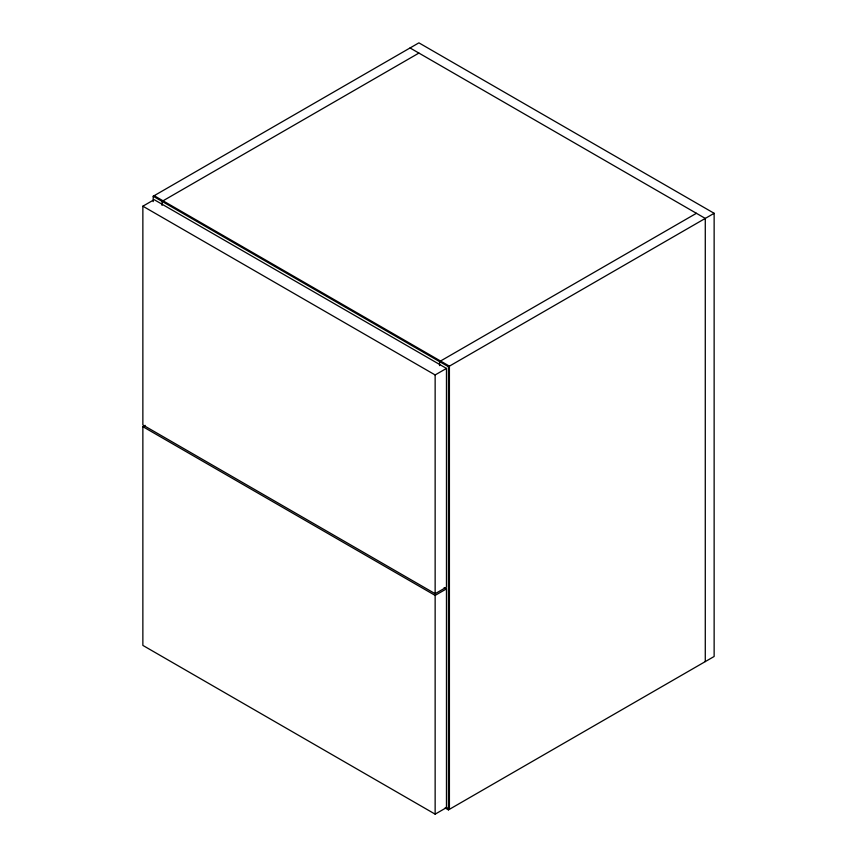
<?xml version="1.0" encoding="UTF-8"?>
<svg xmlns="http://www.w3.org/2000/svg" width="857" height="857" viewBox="0 0 857 857"><rect width="100%" height="100%" fill="white"/><g stroke="black" fill="none" stroke-linecap="round" stroke-linejoin="round"><path stroke-width="1.29" d="M153.199 201.609L153.199 196.253L418.902 42.85L714.138 213.297L714.138 656.483L448.425 809.886L445.104 807.969M142.862 206.194L154.174 199.67L446.465 368.414L446.465 587.163L435.142 593.697L142.862 424.954L142.862 206.194L435.142 374.948L446.465 368.414M418.902 53.08L162.048 201.374L162.048 205.391M444.151 587.538L446.465 588.866L446.465 807.615L435.142 814.15L142.862 645.407L142.862 426.657L145.122 425.351M696.42 213.297L439.566 361.59L439.566 365.607M153.199 196.253L448.425 366.71L714.138 213.297M142.862 426.657L435.142 595.401L446.465 588.866M410.053 47.96L705.279 218.417L705.279 661.593M154.174 195.685L449.411 366.143L449.411 809.319L446.09 807.401M448.425 366.71L448.425 809.886M435.142 374.948L435.142 593.697M435.142 595.401L435.142 814.15"/></g></svg>
